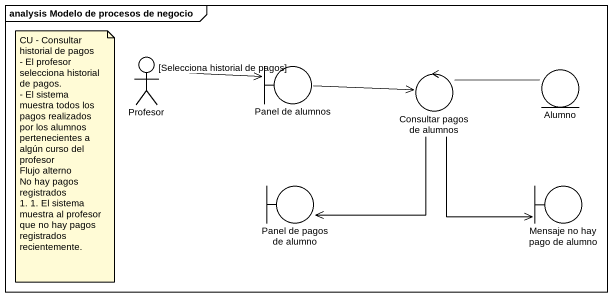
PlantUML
@startuml
mainframe analysis Modelo de procesos de negocio
actor Profesor
boundary "Panel de alumnos" as Panel_de_alumnos
control "Consultar pagos de alumnos" as Consultar_pagos_de_alumnos
entity Alumno
boundary "Panel de pagos de alumno" as Panel_de_pagos_de_alumno
boundary "Mensaje no hay pago de alumno" as Mensaje_no_hay_pago_de
Profesor -right-> Panel_de_alumnos : [Selecciona historial de pagos]
Panel_de_alumnos -right-> Consultar_pagos_de_alumnos
Consultar_pagos_de_alumnos -right- Alumno
Consultar_pagos_de_alumnos --> Panel_de_pagos_de_alumno
Consultar_pagos_de_alumnos --> Mensaje_no_hay_pago_de
note as N1
  CU - Consultar historial de pagos
  - El profesor selecciona historial de pagos.
  - El sistema muestra todos los pagos realizados por los alumnos pertenecientes a algún curso del profesor
  Flujo alterno
  No hay pagos registrados
  1. 1. El sistema muestra al profesor que no hay pagos registrados recientemente.
end note
@enduml
